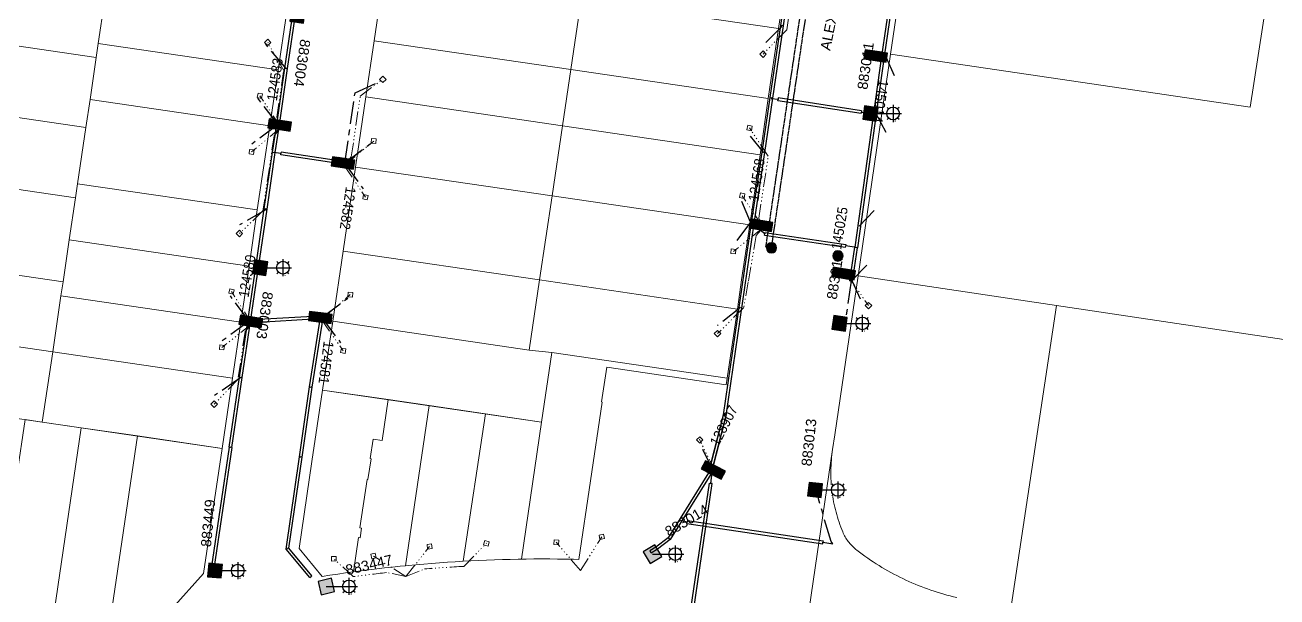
# Model space of a CAD drawing. Header units: metres. Extents: x 302924 to 306036, y 6267404 to 6269261.
# Drawn here: x 303997 to 304217.6, y 6268303.4 to 6268404.1 of the extents above; entities that cross this region are included whole.
import ezdxf
from ezdxf.enums import TextEntityAlignment as Align

# ---------------------------------------------------------------- set-up
doc = ezdxf.new("R2010")
doc.units = ezdxf.units.M
doc.set_wipeout_variables(frame=1)
for name, pattern in [('Cable Exist OH', [1, 1, 0]), ('Cable Exist UG', [7, 4, -1, 1, -1]), ('DOT', [6.35, 0, -6.35]), ('PHANTOMX2', [5.6, 2.5, -0.5, 0.15, -0.5, 0.15, -0.5, 0.15, -0.5, 0.15, -0.5])]:
    doc.linetypes.add(name, pattern=pattern)
doc.layers.get('0').update_dxf_attribs({"color": 6})
for name, color, linetype, lineweight in [('Cadastre Land Parcels_SP_EXT', 118, 'Continuous', 15), ('Cadastre Road Names_SP_HV_LV_SL_EXT', 211, 'Continuous', 15), ('Services_SP_EXT', 42, 'PHANTOMX2', 20)]:
    doc.layers.add(name, color=color, linetype=linetype, lineweight=lineweight)
for name, color, linetype in [('Duct_SP_EXT', 30, 'Continuous'), ('Equip_SP_SL_EXT', 7, 'Continuous'), ('OH_Details_SP_MISC', 7, 'Continuous'), ('SupportsOH_SP_TR_HV_LV_SL_EXT', 7, 'Continuous'), ('SupportsUG_SP_LV_EXT', 7, 'Continuous'), ('SupportsUG_SP_LV_SL_EXT', 7, 'Continuous'), ('Trench_SP_EXT', 7, 'Continuous')]:
    doc.layers.add(name, color=color, linetype=linetype)
doc.styles.add('COLUMN_LABEL', font='arial.ttf', dxfattribs={"height": 2})
doc.styles.add('POLE_LABEL', font='arial.ttf', dxfattribs={"height": 2})
doc.styles.add('SL_LABEL', font='arial.ttf', dxfattribs={"height": 2})
doc.styles.get("Standard").update_dxf_attribs({"font": 'arial.ttf'})

# ---------------------------------------------------------------- blocks, each defined once
blk = doc.blocks.new('POLE_EXT')
blk.add_hatch(color=256).paths.add_polyline_path([(-0.9, 0, 1), (0.9, 0, 1)])
blk.add_lwpolyline([(-0.9, 0, 1), (0.9, 0, 1)], format="xyb", close=True)
at = {"flags": 8}
blk.add_attdef('pNumber', text='', height=1.8, dxfattribs=at).set_placement((2.5, 2.5), align=Align.MIDDLE_CENTER)
at = {"style": 'POLE_LABEL', "flags": 9}
for tag, p in [('STRUCTURE_PLANT_NUMBER', (1.35, 0.03)), ('STREET_CODE', (1.35, -0.2))]:
    blk.add_attdef(tag, text='', height=0.2, dxfattribs=at).set_placement(p, align=Align.MIDDLE_LEFT)
at = {"flags": 9}
for tag, p in [('OWNED_BY', (1.35, -0.4)), ('SPECIAL_USE', (1.35, -0.8)), ('STATE', (1.35, -1)), ('cLV', (1.35, -1.4)), ('hDepth', (1.35, -1.6)), ('hDia', (1.35, -1.8)), ('cHV', (1.35, -2)), ('PARENT', (1.35, -0.6)), ('USAGE', (1.35, -1.2)), ('LBRACKET', (1.35, -2.2)), ('cLinedev', (1.35, -3.4)), ('pExisting', (1.35, -3.8)), ('pFooting', (1.35, -4.4)), ('LExisting', (1.35, -2.4)), ('LANTNUMBER', (1.35, -2.6)), ('LOther', (1.35, -2.8)), ('LRemove', (1.35, -3)), ('LEGEND', (1.35, -3.2)), ('LOCATION', (1.35, -3.6)), ('PFNUMBER', (1.35, -4)), ('NEWPFNUMBER', (1.35, -4.2)), ('pNew', (1.35, -4.6)), ('pRelocate', (1.35, -5)), ('pRemove', (1.35, -5.2)), ('pReplace', (1.35, -5.4)), ('pStay', (1.35, -5.6)), ('pType', (1.35, -5.8)), ('cspan', (1.35, -6)), ('STREETNAME', (1.35, -6.2)), ('SUBURB', (1.35, -6.4)), ('NOTES', (1.35, -6.6)), ('OPERATED_BY', (1.36, -7.01)), ('MAINTAINED_BY', (1.36, -6.81))]:
    blk.add_attdef(tag, text='', height=0.2, dxfattribs=at).set_placement(p, align=Align.MIDDLE_LEFT)
at = {"flags": 1}
blk.add_attdef('Z', (1.35, -7.33), '', height=0.2, dxfattribs=at)
blk = doc.blocks.new('COLUMN_EXT')
blk.add_hatch(color=256).paths.add_polyline_path([(1.2, 1.2), (-1.2, 1.2), (-1.2, -1.2), (1.2, -1.2)])
blk.add_lwpolyline([(-1.2, 1.2), (-1.2, -1.2), (1.2, -1.2), (1.2, 1.2)], close=True)
at = {"style": 'COLUMN_LABEL', "width": 0.9, "flags": 8}
blk.add_attdef('ASSET_NUM', text='', height=1.8, rotation=360, dxfattribs=at).set_placement((4, 2), align=Align.MIDDLE_LEFT)
at = {"flags": 1}
blk.add_attdef('Z', (-2.35, -1.81), '', height=0.2, rotation=270, dxfattribs=at)
at = {"flags": 9}
for tag, p in [('NOTES', (-2, -1.81)), ('SUBURB', (-1.8, -1.81)), ('STREETNAME', (-1.6, -1.81)), ('LOCATION', (-1.4, -1.81)), ('LEGEND', (-1.2, -1.81)), ('USAGE', (-1, -1.81)), ('STATE', (-0.8, -1.81)), ('OWNED_BY', (-0.6, -1.81)), ('COLUMN_TYPE', (-0.4, -1.81))]:
    blk.add_attdef(tag, text='', height=0.2, rotation=270, dxfattribs=at).set_placement(p, align=Align.MIDDLE_LEFT)
for tag, style, p in [('STREET_CODE', 'COLUMN_LABEL', (-0.2, -1.81)), ('STRUCTURE_PLANT_NUMBER', 'POLE_LABEL', (0.03, -1.81))]:
    blk.add_attdef(tag, text='', height=0.2, rotation=270, dxfattribs=dict(at, style=style)).set_placement(p, align=Align.MIDDLE_LEFT)
blk = doc.blocks.new('SL_LANTERN_EXT')
at = {"style": 'SL_LABEL', "flags": 9}
blk.add_attdef('STREET_CODE', text='', height=0.001, rotation=270, dxfattribs=at).set_placement((0, 0), align=Align.MIDDLE_LEFT)
at = {"flags": 9}
for tag in ['CONSTRUCTED_VOLTAGE', 'CONTROL_TYPE', 'LANTERN_PURPOSE', 'LANTERN_TYPE', 'NO_PHASES', 'OPERATING_VOLTAGE', 'ORIENTATION', 'OWNED_BY', 'STATE', 'USAGE', 'CEXIST', 'CNEW', 'CNUMBER', 'CREMOVE', 'CREPLACE', 'LKINGHEIGHT', 'LBRACKET', 'LBRACKETVOCAB', 'LCATEGORY', 'LCHARGE1', 'LCHARGE1PERCENT', 'LCHARGE2', 'LCHARGE2PERCENT', 'LCHARGE3', 'LCHARGE3PERCENT', 'LEXIST', 'LLAMP', 'LLAMPVOCAB', 'LMAST', 'LMASTVOCAB', 'LNEW', 'LANTNUMBER', 'LOUTREACH', 'LOUTREACHVOCAB', 'LRATECODE', 'LREMOVE', 'LREPLACE', 'LTYPE', 'LTYPEVOCAB', 'LEGEND', 'SUBURB', 'STREETNAME', 'LOCATION', 'NOTES', 'MAINTAINED_BY']:
    blk.add_attdef(tag, text='', height=0.01, rotation=270, dxfattribs=at).set_placement((-0.01, 0), align=Align.MIDDLE_LEFT)
for tag, height, flags in [('OPERATED_BY', 0.01, 9), ('Z', 0.001, 1)]:
    blk.add_attdef(tag, (-0.01, 0), '', height=height, rotation=270, dxfattribs=dict(flags=flags))
at = {"flags": 8}
blk.add_attdef('LNUMBER', text='', height=1, dxfattribs=at).set_placement((7, -1), align=Align.MIDDLE_LEFT)
at = {"linetype": 'DOT'}
blk.add_wipeout([(2.5, 0), (2.93, 1.06), (3.99, 1.5), (5.06, 1.06), (5.5, 0), (5.06, -1.06), (3.99, -1.5), (2.93, -1.06)], dxfattribs=at)
for p, q in [((-0.01, 0), (2.87, 0)), ((2.93, 1.06), (3.2, 0.8)), ((3.99, 1.5), (3.99, -1.5)), ((3.99, 1.5), (3.99, 1.12)), ((5.06, 1.06), (4.79, 0.8)), ((2.5, 0), (5.5, 0)), ((2.93, -1.06), (3.2, -0.8)), ((3.99, -1.13), (3.99, -1.5)), ((5.06, -1.06), (4.79, -0.8)), ((5.12, 0), (5.5, 0))]:
    blk.add_line(p, q)
at = {"linetype": 'DOT', "flags": 128}
blk.add_lwpolyline([(2.5, 0), (2.93, 1.06), (3.99, 1.5), (5.06, 1.06), (5.5, 0), (5.06, -1.06), (3.99, -1.5), (2.93, -1.06), (2.5, 0)], close=True, dxfattribs=at)
blk.add_circle((3.99, 0), 1.12)
blk = doc.blocks.new('CCP_EXT')
blk.add_lwpolyline([(-0.57, 0), (0, 0.57), (0.57, 0), (0, -0.57), (-0.57, 0)])
at = {"flags": 9}
for tag in ['CCP_TYPE', 'CONSTRUCTED_VOLTAGE', 'NO_PHASES', 'OPERATING_VOLTAGE', 'ORIENTATION', 'OWNED_BY', 'USAGE', 'LEGEND', 'LIFE_SUPPORT', 'STATE', 'NOTES']:
    blk.add_attdef(tag, text='', height=0.01, dxfattribs=at).set_placement((0, 0), align=Align.MIDDLE_LEFT)
at = {"flags": 1}
blk.add_attdef('Z', (0, 0), '', height=0.01, dxfattribs=at)
blk = doc.blocks.new('PILLAR_EXT')
at = {"layer": 'SupportsUG_SP_LV_EXT', "linetype": 'Continuous'}
h = blk.add_hatch(color=256, dxfattribs=at)
h.dxf.hatch_style = 1
h.paths.add_polyline_path([(-0.8, 0), (-0.8, 2), (0.8, 2), (0.8, 0)])
h = blk.add_hatch(color=256, dxfattribs=at)
h.dxf.hatch_style = 1
h.paths.add_polyline_path([(-0.8, -2), (-0.8, 0), (0.8, 0), (0.8, -2)])
blk.add_lwpolyline([(-0.8, 2), (-0.8, -1), (-0.8, 1), (-0.8, -2), (0.8, -2), (0.8, 2)], close=True)
at = {"width": 0.9}
blk.add_attdef('ASSET_NUM', text='', height=1.8, rotation=360, dxfattribs=at).set_placement((4, 2), align=Align.MIDDLE_LEFT)
for tag, flags, p in [('OWNED_BY', 9, (-0.2, 0)), ('STREETNAME', 9, (-0.18, 0)), ('SUBURB', 1, (-0.16, 0)), ('PARENT', 9, (-0.14, 0)), ('NOTES', 9, (-0.13, 0)), ('LOCATION', 9, (-0.11, 0)), ('LEGEND', 9, (-0.09, 0)), ('SUPPORT_TYPE', 9, (-0.07, 0)), ('USAGE', 9, (-0.06, 0)), ('STATE', 9, (-0.03, 0))]:
    blk.add_attdef(tag, text='', height=0.01, rotation=270, dxfattribs=dict(flags=flags)).set_placement(p, align=Align.CENTER)

msp = doc.modelspace()

# ---------------------------------------------------------------- linework, layer by layer
at = {"layer": 'Cadastre Land Parcels_SP_EXT', "linetype": 'Continuous'}
for points in [[(304131.9781, 6268418.3064), (304097.2096, 6268423.4044), (304095.0162, 6268408.5895), (304129.8012, 6268403.4889), (304131.9781, 6268418.3064)], [(304216.5756, 6268413.583), (304153.025, 6268422.7782), (304149.5342, 6268398.982), (304212.9136, 6268389.6551), (304216.5756, 6268413.583)], [(304009.9448, 6268400.8575), (304011.0464, 6268408.2665), (303979.4217, 6268412.9133), (303977.9493, 6268403.0342), (304009.5798, 6268398.3885), (304009.9448, 6268400.8575)], [(304095.0162, 6268408.5895), (304060.378, 6268413.6582), (304058.5504, 6268401.3134), (304093.1893, 6268396.2447), (304095.0162, 6268408.5895)], [(304216.5756, 6268413.583), (304212.9136, 6268389.6551), (304149.5342, 6268398.982), (304143.8078, 6268359.9415), (304178.7731, 6268354.717), (304387.3447, 6268323.547), (304468.3991, 6268311.4332), (304468.568, 6268312.9315), (304476.8432, 6268375.9206), (304216.5756, 6268413.583)], [(304043.0775, 6268406.0993), (304011.4139, 6268410.7365), (304011.0464, 6268408.2665), (304009.9448, 6268400.8575), (304041.6157, 6268396.2235), (304043.0775, 6268406.0993)], [(304129.8012, 6268403.4889), (304095.0162, 6268408.5895), (304093.1893, 6268396.2447), (304127.9869, 6268391.1404), (304129.8012, 6268403.4889)], [(304008.483, 6268390.9815), (304009.5798, 6268398.3885), (303977.9493, 6268403.0342), (303976.1077, 6268390.685), (304007.7523, 6268386.0436), (304008.483, 6268390.9815)], [(304041.6157, 6268396.2235), (304009.9448, 6268400.8575), (304009.5798, 6268398.3885), (304008.483, 6268390.9815), (304040.1532, 6268386.3466), (304041.6157, 6268396.2235)], [(304093.1893, 6268396.2447), (304058.5504, 6268401.3134), (304057.0879, 6268391.4365), (304091.7276, 6268386.3678), (304093.1893, 6268396.2447)], [(304127.9869, 6268391.1404), (304093.1893, 6268396.2447), (304091.7276, 6268386.3678), (304126.5351, 6268381.2617), (304127.9869, 6268391.1404)], [(304006.2905, 6268376.1677), (304007.7523, 6268386.0436), (303976.1077, 6268390.685), (303974.2679, 6268378.3358), (304005.9248, 6268373.6977), (304006.2905, 6268376.1677)], [(304040.1532, 6268386.3466), (304008.483, 6268390.9815), (304007.7523, 6268386.0436), (304006.2905, 6268376.1677), (304037.9606, 6268371.5317), (304040.1532, 6268386.3466)], [(304091.7276, 6268386.3678), (304057.0879, 6268391.4365), (304055.2603, 6268379.0915), (304089.9, 6268374.021), (304091.7276, 6268386.3678)], [(304126.5351, 6268381.2617), (304091.7276, 6268386.3678), (304089.9, 6268374.021), (304124.7208, 6268368.9122), (304126.5351, 6268381.2617)], [(304089.9, 6268374.021), (304055.2603, 6268379.0915), (304053.0669, 6268364.2758), (304087.7073, 6268359.2072), (304089.9, 6268374.021)], [(304004.828, 6268366.2908), (304005.9248, 6268373.6977), (303974.2679, 6268378.3358), (303972.0605, 6268363.5177), (304003.7306, 6268358.8839), (304004.828, 6268366.2908)], [(304037.9606, 6268371.5317), (304006.2905, 6268376.1677), (304005.9248, 6268373.6977), (304004.828, 6268366.2908), (304036.4989, 6268361.6557), (304037.9606, 6268371.5317)], [(304123.3004, 6268359.247), (304124.7208, 6268368.9122), (304089.9, 6268374.021), (304087.7073, 6268359.2072), (304122.5448, 6268354.0937), (304123.3004, 6268359.247)], [(304036.4989, 6268361.6557), (304004.828, 6268366.2908), (304003.7306, 6268358.8839), (304003.3656, 6268356.4138), (304035.0364, 6268351.7788), (304036.4989, 6268361.6557)], [(304003.3656, 6268356.4138), (304003.7306, 6268358.8839), (303972.0605, 6268363.5177), (303970.2322, 6268351.1718), (304001.9031, 6268346.5369), (304003.3656, 6268356.4138)], [(304087.7073, 6268359.2072), (304053.0669, 6268364.2758), (304051.2385, 6268351.9308), (304085.8789, 6268346.8613), (304087.7073, 6268359.2072)], [(304122.5448, 6268354.0937), (304087.7073, 6268359.2072), (304085.8789, 6268346.8613), (304089.8565, 6268346.4455), (304120.7588, 6268341.9078), (304122.5448, 6268354.0937)], [(304035.0364, 6268351.7788), (304003.3656, 6268356.4138), (304001.9031, 6268346.5369), (304033.5747, 6268341.902), (304035.0364, 6268351.7788)], [(304001.9031, 6268346.5369), (303970.2322, 6268351.1718), (303968.4048, 6268338.8259), (304000.0755, 6268334.1921), (304001.9031, 6268346.5369)], [(304089.8565, 6268346.4455), (304085.8789, 6268346.8613), (304051.2385, 6268351.9308), (304049.4466, 6268339.8313), (304088.0404, 6268334.1814), (304089.8565, 6268346.4455)], [(304033.5747, 6268341.902), (304001.9031, 6268346.5369), (304000.0755, 6268334.1921), (304031.7471, 6268329.5571), (304033.5747, 6268341.902)], [(304089.8565, 6268346.4455), (304088.0404, 6268334.1814), (304084.506, 6268310.0491), (304085.3012, 6268310.0614), (304086.6932, 6268310.0759), (304088.087, 6268310.0806), (304089.4818, 6268310.0784), (304090.8768, 6268310.0672), (304092.2718, 6268310.05), (304093.6655, 6268310.0249), (304094.6335, 6268310.0009), (304098.7421, 6268337.7174), (304098.6229, 6268337.7348), (304099.5298, 6268343.8589), (304120.5868, 6268340.7318), (304120.7588, 6268341.9078), (304089.8565, 6268346.4455)], [(304061.0068, 6268338.1388), (304049.4466, 6268339.8313), (304047.5825, 6268327.24), (304045.3102, 6268311.8965), (304049.3936, 6268307.0005), (304050.7649, 6268307.2135), (304052.1355, 6268307.4197), (304053.5087, 6268307.6168), (304054.8838, 6268307.8071), (304055.7979, 6268313.8658), (304056.0905, 6268313.823), (304056.3425, 6268315.5229), (304056.0498, 6268315.5655), (304057.31, 6268324.0808), (304057.4534, 6268324.0599), (304057.9983, 6268327.7329), (304057.854, 6268327.7539), (304058.3636, 6268331.1985), (304059.9461, 6268330.9633), (304061.0068, 6268338.1388)], [(304068.2341, 6268337.0814), (304061.0068, 6268338.1388), (304059.9461, 6268330.9633), (304058.3636, 6268331.1985), (304057.854, 6268327.7539), (304057.9983, 6268327.7329), (304057.4534, 6268324.0599), (304057.31, 6268324.0808), (304056.0498, 6268315.5655), (304056.3425, 6268315.5229), (304056.0905, 6268313.823), (304055.7979, 6268313.8658), (304054.8838, 6268307.8071), (304056.2591, 6268307.9905), (304057.6353, 6268308.1649), (304059.0125, 6268308.3323), (304060.3907, 6268308.4928), (304061.769, 6268308.6444), (304063.1483, 6268308.789), (304064.0608, 6268308.8793), (304068.2341, 6268337.0814)], [(304064.5295, 6268308.9258), (304065.9107, 6268309.0554), (304067.2931, 6268309.1772), (304068.6747, 6268309.2911), (304070.058, 6268309.398), (304071.4417, 6268309.497), (304072.8262, 6268309.588), (304074.211, 6268309.6711), (304078.1544, 6268335.6288), (304068.2341, 6268337.0814), (304064.0608, 6268308.8793), (304064.5295, 6268308.9258)], [(303992.282, 6268291.1338), (303994.0661, 6268291.7631), (303995.8468, 6268292.3983), (303997.6266, 6268293.0395), (303999.402, 6268293.6885), (304001.1765, 6268294.3435), (304001.2425, 6268294.3677), (304006.9295, 6268333.1888), (304000.0755, 6268334.1921), (303997.0326, 6268334.6369), (303995.5693, 6268324.761), (303994.1075, 6268314.886), (303990.4968, 6268290.5124), (303992.282, 6268291.1338)], [(304088.0404, 6268334.1814), (304078.1544, 6268335.6288), (304074.211, 6268309.6711), (304075.5959, 6268309.7462), (304076.9817, 6268309.8154), (304078.3678, 6268309.8756), (304079.754, 6268309.9278), (304081.1403, 6268309.9731), (304082.5268, 6268310.0105), (304083.9143, 6268310.0399), (304084.506, 6268310.0491), (304088.0404, 6268334.1814)], [(304002.5575, 6268294.8531), (304003.8752, 6268295.3297), (304005.1954, 6268295.8003), (304006.5184, 6268296.262), (304007.844, 6268296.7178), (304009.1722, 6268297.1647), (304010.503, 6268297.6058), (304011.8357, 6268298.0379), (304016.8272, 6268331.7407), (304006.9295, 6268333.1888), (304001.2425, 6268294.3677), (304002.5575, 6268294.8531)], [(304013.0588, 6268298.4279), (304014.2836, 6268298.812), (304015.511, 6268299.1892), (304016.7394, 6268299.5606), (304017.9704, 6268299.9249), (304019.2032, 6268300.2833), (304020.437, 6268300.6358), (304021.6734, 6268300.9814), (304022.9108, 6268301.321), (304028.4848, 6268307.5229), (304031.7471, 6268329.5571), (304016.8272, 6268331.7407), (304011.8357, 6268298.0379), (304013.0588, 6268298.4279)]]:
    msp.add_lwpolyline(points, close=True, dxfattribs=at)
for points in [[(304170.8022, 6268301.7269), (304178.7731, 6268354.717), (304178.7731, 6268354.717), (304143.8078, 6268359.9415), (304139.6972, 6268331.9555), (304139.3113, 6268329.3289), (304139.1417, 6268327.949), (304139.1004, 6268327.4896), (304139.0675, 6268327.0286), (304139.0411, 6268326.5675), (304139.0231, 6268326.1057), (304139.0144, 6268325.6431), (304139.0122, 6268325.1826), (304139.0175, 6268324.7202), (304139.0319, 6268324.259), (304139.0538, 6268323.797), (304139.0832, 6268323.3362), (304139.1209, 6268322.8754), (304139.166, 6268322.4169), (304139.2187, 6268321.9575), (304139.2795, 6268321.4993), (304139.3488, 6268321.0422), (304139.4255, 6268320.5863), (304139.5096, 6268320.1335), (304139.6011, 6268319.6809), (304139.7018, 6268319.2294), (304139.809, 6268318.7801), (304139.9238, 6268318.3329), (304140.0467, 6268317.8879), (304140.1764, 6268317.444), (304140.3151, 6268317.0032), (304140.4604, 6268316.5647), (304140.6131, 6268316.1282), (304140.7732, 6268315.6949), (304140.9408, 6268315.2647), (304141.1158, 6268314.8377), (304141.2126, 6268314.6159), (304141.316, 6268314.3982), (304141.4259, 6268314.1826), (304141.5433, 6268313.9703), (304141.6657, 6268313.7628), (304141.7953, 6268313.5586), (304141.9299, 6268313.3595), (304142.0719, 6268313.1625), (304142.2188, 6268312.9716), (304142.3714, 6268312.7838), (304142.5306, 6268312.6011), (304142.6947, 6268312.4244), (304142.8635, 6268312.2518), (304143.0382, 6268312.0853), (304143.2178, 6268311.923), (304143.4022, 6268311.7656), (304143.5923, 6268311.6164), (304144.0651, 6268311.2551), (304144.5428, 6268310.9009), (304145.0254, 6268310.5536), (304145.512, 6268310.2116), (304146.0034, 6268309.8766), (304146.499, 6268309.5475), (304146.9993, 6268309.2256), (304147.5037, 6268308.9098), (304148.012, 6268308.6019), (304148.5236, 6268308.2991), (304149.0399, 6268308.0044), (304149.5604, 6268307.7156), (304150.084, 6268307.4329), (304150.6116, 6268307.1573), (304151.1424, 6268306.8898), (304151.6773, 6268306.6282), (304152.2161, 6268306.3747), (304152.7572, 6268306.1282), (304153.3016, 6268305.8868), (304153.8492, 6268305.6543), (304154.3991, 6268305.4279), (304154.9538, 6268305.2094), (304155.51, 6268304.9991), (304156.0687, 6268304.7947), (304156.6312, 6268304.5974), (304157.1953, 6268304.409), (304157.7618, 6268304.2266), (304158.3314, 6268304.0524), (304158.9025, 6268303.8851), (304159.4752, 6268303.7257), (304160.0518, 6268303.5734), (304160.6283, 6268303.4291), (304161.2088, 6268303.2918)], [(304380.1367, 6268275.7075), (304387.3447, 6268323.547), (304387.3447, 6268323.547), (304178.7731, 6268354.717), (304170.8022, 6268301.7269)], [(304161.2088, 6268303.2918), (304160.6283, 6268303.4291), (304160.0518, 6268303.5734), (304159.4752, 6268303.7257), (304158.9025, 6268303.8851), (304158.3314, 6268304.0524), (304157.7618, 6268304.2266), (304157.1953, 6268304.409), (304156.6312, 6268304.5974), (304156.0687, 6268304.7947), (304155.51, 6268304.9991), (304154.9538, 6268305.2094), (304154.3991, 6268305.4279), (304153.8492, 6268305.6543), (304153.3016, 6268305.8868), (304152.7572, 6268306.1282), (304152.2161, 6268306.3747), (304151.6773, 6268306.6282), (304151.1424, 6268306.8898), (304150.6116, 6268307.1573), (304150.084, 6268307.4329), (304149.5604, 6268307.7156), (304149.0399, 6268308.0044), (304148.5236, 6268308.2991), (304148.012, 6268308.6019), (304147.5037, 6268308.9098), (304146.9993, 6268309.2256), (304146.499, 6268309.5475), (304146.0034, 6268309.8766), (304145.512, 6268310.2116), (304145.0254, 6268310.5536), (304144.5428, 6268310.9009), (304144.0651, 6268311.2551), (304143.5923, 6268311.6164), (304143.4022, 6268311.7656), (304143.2178, 6268311.923), (304143.0382, 6268312.0853), (304142.8635, 6268312.2518), (304142.6947, 6268312.4244), (304142.5306, 6268312.6011), (304142.3714, 6268312.7838), (304142.2188, 6268312.9716), (304142.0719, 6268313.1625), (304141.9299, 6268313.3595), (304141.7953, 6268313.5586), (304141.6657, 6268313.7628), (304141.5433, 6268313.9703), (304141.4259, 6268314.1826), (304141.316, 6268314.3982), (304141.2126, 6268314.6159), (304141.1158, 6268314.8377), (304140.9408, 6268315.2647), (304140.7732, 6268315.6949), (304140.6131, 6268316.1282), (304140.4604, 6268316.5647), (304140.3151, 6268317.0032), (304140.1764, 6268317.444), (304140.0467, 6268317.8879), (304139.9238, 6268318.3329), (304139.809, 6268318.7801), (304139.7018, 6268319.2294), (304139.6011, 6268319.6809), (304139.5096, 6268320.1335), (304139.4255, 6268320.5863), (304139.3488, 6268321.0422), (304139.2795, 6268321.4993), (304139.2187, 6268321.9575), (304139.166, 6268322.4169), (304139.1209, 6268322.8754), (304139.0832, 6268323.3362), (304139.0538, 6268323.797), (304139.0319, 6268324.259), (304139.0175, 6268324.7202), (304139.0122, 6268325.1826), (304139.0144, 6268325.6431), (304139.0231, 6268326.1057), (304139.0411, 6268326.5675), (304139.0675, 6268327.0286), (304139.1004, 6268327.4896), (304139.1417, 6268327.949), (304139.3113, 6268329.3289), (304134.5441, 6268296.8699)]]:
    msp.add_lwpolyline(points, dxfattribs=at)
at = {"layer": 'Duct_SP_EXT'}
for p, q in [((304130.1735, 6268404.0438), (304132.3615, 6268418.8999)), ((304130.6484, 6268403.9739), (304132.8364, 6268418.8299)), ((304150.5237, 6268416.2912), (304147.9215, 6268398.603)), ((304150.9986, 6268416.2214), (304148.3964, 6268398.5331)), ((304042.8256, 6268396.5067), (304044.2813, 6268406.3978)), ((304043.3005, 6268396.4368), (304044.7562, 6268406.3279)), ((304128.3031, 6268391.3223), (304130.1735, 6268404.0438)), ((304128.778, 6268391.2525), (304130.6484, 6268403.9739)), ((304130.1735, 6268404.0438), (304130.411, 6268404.0089)), ((304130.6484, 6268403.9739), (304130.411, 6268404.0089)), ((304147.9212, 6268398.6013), (304143.2222, 6268364.9645)), ((304147.9212, 6268398.6013), (304148.1589, 6268398.5681)), ((304147.9215, 6268398.603), (304148.1589, 6268398.5681)), ((304148.3964, 6268398.5331), (304148.1589, 6268398.5681)), ((304148.3966, 6268398.5349), (304148.1589, 6268398.5681)), ((304041.3767, 6268386.599), (304042.8256, 6268396.5065)), ((304041.8516, 6268386.5296), (304043.3006, 6268396.437)), ((304042.8256, 6268396.5067), (304043.0631, 6268396.4718)), ((304042.8256, 6268396.5065), (304043.0631, 6268396.4718)), ((304043.3006, 6268396.437), (304043.0631, 6268396.4718)), ((304043.3005, 6268396.4368), (304043.0631, 6268396.4718)), ((304148.3966, 6268398.5349), (304143.6976, 6268364.8981)), ((304126.8849, 6268381.7225), (304128.3031, 6268391.3225)), ((304127.3597, 6268381.6526), (304128.7779, 6268391.2524)), ((304128.3031, 6268391.3225), (304128.5405, 6268391.2874)), ((304128.3031, 6268391.3223), (304128.5405, 6268391.2874)), ((304128.7779, 6268391.2524), (304128.5405, 6268391.2874)), ((304128.778, 6268391.2525), (304128.5405, 6268391.2874)), ((304129.6811, 6268390.7789), (304129.7176, 6268391.0161)), ((304144.3584, 6268388.5248), (304129.6811, 6268390.7789)), ((304129.754, 6268391.2533), (304129.7176, 6268391.0161)), ((304144.4312, 6268388.9992), (304129.754, 6268391.2533)), ((304144.3584, 6268388.5248), (304144.3948, 6268388.762)), ((304144.4312, 6268388.9992), (304144.3948, 6268388.762)), ((304040.6552, 6268381.6981), (304041.3767, 6268386.5993)), ((304041.13, 6268381.6282), (304041.8516, 6268386.5293)), ((304041.3767, 6268386.5993), (304041.6141, 6268386.5643)), ((304041.3767, 6268386.599), (304041.6141, 6268386.5643)), ((304041.8516, 6268386.5296), (304041.6141, 6268386.5643)), ((304041.8516, 6268386.5293), (304041.6141, 6268386.5643)), ((304039.1942, 6268371.7621), (304040.6552, 6268381.6981)), ((304039.6691, 6268371.6922), (304041.13, 6268381.6283)), ((304040.6552, 6268381.6981), (304040.8926, 6268381.6632)), ((304040.6552, 6268381.6981), (304040.8926, 6268381.6632)), ((304041.13, 6268381.6283), (304040.8926, 6268381.6632)), ((304041.13, 6268381.6282), (304040.8926, 6268381.6632)), ((304042.0882, 6268381.262), (304042.1247, 6268381.4992)), ((304051.8307, 6268379.7593), (304042.0882, 6268381.262)), ((304042.1613, 6268381.7364), (304042.1247, 6268381.4992)), ((304051.9038, 6268380.2337), (304042.1613, 6268381.7364)), ((304125.0554, 6268369.2506), (304126.8849, 6268381.7225)), ((304125.5304, 6268369.181), (304127.3597, 6268381.6526)), ((304126.8849, 6268381.7225), (304127.1223, 6268381.6876)), ((304127.3597, 6268381.6526), (304127.1223, 6268381.6876)), ((304051.8307, 6268379.7593), (304051.8672, 6268379.9965)), ((304051.9038, 6268380.2337), (304051.8672, 6268379.9965)), ((304037.7382, 6268361.8704), (304039.1942, 6268371.7621)), ((304038.2131, 6268361.8005), (304039.6691, 6268371.6922)), ((304039.1942, 6268371.7621), (304039.4317, 6268371.7271)), ((304039.1942, 6268371.7621), (304039.4317, 6268371.7271)), ((304039.6691, 6268371.6922), (304039.4317, 6268371.7271)), ((304039.6691, 6268371.6922), (304039.4317, 6268371.7271)), ((304120.1252, 6268335.4581), (304125.0554, 6268369.2504)), ((304120.5964, 6268335.3624), (304125.5304, 6268369.1811)), ((304125.0554, 6268369.2506), (304125.2929, 6268369.2158)), ((304125.0554, 6268369.2504), (304125.2929, 6268369.2158)), ((304125.5304, 6268369.181), (304125.2929, 6268369.2158)), ((304125.5304, 6268369.1811), (304125.2929, 6268369.2158)), ((304127.332, 6268367.1115), (304127.3676, 6268367.3488)), ((304127.332, 6268367.1115), (304141.61, 6268364.9665)), ((304127.4033, 6268367.5862), (304127.3676, 6268367.3488)), ((304127.4033, 6268367.5862), (304141.6813, 6268365.4412)), ((304141.61, 6268364.9665), (304141.6457, 6268365.2038)), ((304141.6813, 6268365.4412), (304141.6457, 6268365.2038)), ((304142.3524, 6268359.0669), (304143.2225, 6268364.9663)), ((304142.8273, 6268358.9969), (304143.6974, 6268364.8963)), ((304143.2222, 6268364.9645), (304143.4599, 6268364.9313)), ((304143.2225, 6268364.9663), (304143.4599, 6268364.9313)), ((304143.6974, 6268364.8963), (304143.4599, 6268364.9313)), ((304143.6976, 6268364.8981), (304143.4599, 6268364.9313)), ((304036.2831, 6268351.9774), (304037.7382, 6268361.8704)), ((304036.758, 6268351.9076), (304038.2131, 6268361.8005)), ((304037.7382, 6268361.8704), (304037.9757, 6268361.8355)), ((304037.7382, 6268361.8704), (304037.9757, 6268361.8355)), ((304038.2131, 6268361.8005), (304037.9757, 6268361.8355)), ((304038.2131, 6268361.8005), (304037.9757, 6268361.8355)), ((304142.3524, 6268359.0669), (304142.5899, 6268359.0319)), ((304142.8273, 6268358.9969), (304142.5899, 6268359.0319)), ((304047.7324, 6268352.7629), (304038.2548, 6268352.2289)), ((304038.2548, 6268352.2289), (304038.2683, 6268351.9892)), ((304047.7594, 6268352.2837), (304038.2818, 6268351.7496)), ((304047.1389, 6268340.3956), (304049.0822, 6268352.6449)), ((304047.6136, 6268340.3238), (304049.5563, 6268352.5697)), ((304047.7324, 6268352.7629), (304047.7459, 6268352.5233)), ((304047.7594, 6268352.2837), (304047.7459, 6268352.5233)), ((304049.0822, 6268352.6449), (304049.3193, 6268352.6073)), ((304049.5563, 6268352.5697), (304049.3193, 6268352.6073)), ((304034.8307, 6268342.0807), (304036.2831, 6268351.9774)), ((304035.3056, 6268342.011), (304036.758, 6268351.9077)), ((304036.2831, 6268351.9774), (304036.5206, 6268351.9425)), ((304036.2831, 6268351.9774), (304036.5206, 6268351.9425)), ((304036.758, 6268351.9076), (304036.5206, 6268351.9425)), ((304036.758, 6268351.9077), (304036.5206, 6268351.9425)), ((304038.2818, 6268351.7496), (304038.2683, 6268351.9892)), ((304032.9882, 6268329.7823), (304034.8308, 6268342.0814)), ((304033.4629, 6268329.7112), (304035.3055, 6268342.0103)), ((304034.8307, 6268342.0807), (304035.0681, 6268342.0459)), ((304034.8308, 6268342.0814), (304035.0681, 6268342.0459)), ((304035.3055, 6268342.0103), (304035.0681, 6268342.0459)), ((304035.3056, 6268342.011), (304035.0681, 6268342.0459)), ((304045.3659, 6268328.0769), (304047.1389, 6268340.3956)), ((304045.841, 6268328.0086), (304047.6136, 6268340.3238)), ((304047.1389, 6268340.3956), (304047.3762, 6268340.3597)), ((304047.6136, 6268340.3238), (304047.3762, 6268340.3597)), ((304120.1048, 6268335.5545), (304117.4408, 6268325.1963)), ((304117.4411, 6268325.1972), (304120.1252, 6268335.4581)), ((304117.9054, 6268325.0758), (304120.5964, 6268335.3624)), ((304120.5696, 6268335.4349), (304117.9057, 6268325.0767)), ((304120.1048, 6268335.5545), (304120.3372, 6268335.4947)), ((304120.1252, 6268335.4581), (304120.3608, 6268335.4103)), ((304120.5696, 6268335.4349), (304120.3372, 6268335.4947)), ((304120.5964, 6268335.3624), (304120.3608, 6268335.4103)), ((304032.9881, 6268329.782), (304029.8137, 6268308.4302)), ((304033.4629, 6268329.7114), (304030.2885, 6268308.3596)), ((304032.9881, 6268329.782), (304033.2255, 6268329.7467)), ((304032.9882, 6268329.7823), (304033.2255, 6268329.7467)), ((304033.4629, 6268329.7112), (304033.2255, 6268329.7467)), ((304033.4629, 6268329.7114), (304033.2255, 6268329.7467)), ((304043.028, 6268311.8318), (304045.3659, 6268328.0769)), ((304043.5335, 6268311.9746), (304045.841, 6268328.0086)), ((304045.3659, 6268328.0769), (304045.6034, 6268328.0428)), ((304045.841, 6268328.0086), (304045.6034, 6268328.0428)), ((304117.4696, 6268325.2635), (304110.3314, 6268313.8172)), ((304117.8769, 6268325.0095), (304110.6919, 6268313.4883)), ((304117.4408, 6268325.1963), (304117.6733, 6268325.1365)), ((304117.4411, 6268325.1972), (304117.6733, 6268325.1365)), ((304117.4696, 6268325.2635), (304117.6733, 6268325.1365)), ((304117.9054, 6268325.0758), (304117.6733, 6268325.1365)), ((304117.9057, 6268325.0767), (304117.6733, 6268325.1365)), ((304117.8769, 6268325.0095), (304117.6733, 6268325.1365)), ((304113.5437, 6268295.7391), (304117.6131, 6268323.4276)), ((304114.0183, 6268295.667), (304118.088, 6268323.3578)), ((304117.6131, 6268323.4276), (304117.8505, 6268323.3927)), ((304118.088, 6268323.3578), (304117.8505, 6268323.3927)), ((304113.6678, 6268316.3522), (304113.7033, 6268316.5896)), ((304113.6678, 6268316.3522), (304137.5821, 6268312.7742)), ((304113.7388, 6268316.827), (304113.7033, 6268316.5896)), ((304113.7388, 6268316.827), (304137.6532, 6268313.2489)), ((304110.3314, 6268313.8172), (304108.182, 6268312.1861)), ((304110.6919, 6268313.4883), (304108.4511, 6268311.7877)), ((304110.3314, 6268313.8172), (304110.5116, 6268313.6528)), ((304110.6919, 6268313.4883), (304110.5116, 6268313.6528)), ((304137.5821, 6268312.7742), (304137.6176, 6268313.0116)), ((304137.6532, 6268313.2489), (304137.6176, 6268313.0116)), ((304043.028, 6268311.8318), (304043.2807, 6268311.9032)), ((304047.2176, 6268306.7907), (304043.028, 6268311.8318)), ((304043.5335, 6268311.9746), (304043.2807, 6268311.9032)), ((304047.5868, 6268307.0975), (304043.5335, 6268311.9746)), ((304108.182, 6268312.1861), (304107.1015, 6268311.5394)), ((304107.1015, 6268311.5394), (304107.2247, 6268311.3335)), ((304107.3479, 6268311.1275), (304107.2247, 6268311.3335)), ((304108.4511, 6268311.7877), (304107.3479, 6268311.1275)), ((304108.182, 6268312.1861), (304108.3166, 6268311.9869)), ((304108.4511, 6268311.7877), (304108.3166, 6268311.9869)), ((304029.8137, 6268308.4302), (304030.0511, 6268308.3949)), ((304030.2885, 6268308.3596), (304030.0511, 6268308.3949)), ((304047.2176, 6268306.7907), (304047.4022, 6268306.9441)), ((304047.5868, 6268307.0975), (304047.4022, 6268306.9441))]:
    msp.add_line(p, q, dxfattribs=at)
at = {"layer": 'Services_SP_EXT'}
for points in [[(304134.4242, 6268417.9849), (304133.1825, 6268416.4185), (304133.1825, 6268416.4185), (304131.2457, 6268403.2806), (304127.0629, 6268398.9809)], [(304042.1311, 6268386.059), (304041.3913, 6268387.8975), (304041.3913, 6268387.8975), (304042.6042, 6268396.0814), (304039.7977, 6268401.0401)], [(304053.2821, 6268379.3833), (304054.5134, 6268380.871), (304054.5134, 6268380.871), (304056.0997, 6268391.5847), (304060.0769, 6268394.5365)], [(304042.1311, 6268386.059), (304038.4027, 6268391.6512)], [(304042.1311, 6268386.059), (304040.8999, 6268384.5655), (304040.8999, 6268384.5655), (304038.9484, 6268371.3906), (304034.8071, 6268367.3855)], [(304042.1311, 6268386.059), (304036.9524, 6268381.7715)], [(304127.1176, 6268368.4204), (304126.3328, 6268370.0697), (304126.3328, 6268370.0697), (304127.9718, 6268380.9995), (304124.6824, 6268385.9897)], [(304053.2821, 6268379.3833), (304058.4695, 6268383.6704)], [(304053.2821, 6268379.3833), (304057.0083, 6268373.7928)], [(304127.1176, 6268368.4204), (304123.4097, 6268374.0495)], [(304127.1176, 6268368.4204), (304125.8777, 6268367.0379), (304125.8777, 6268367.0379), (304124.4664, 6268358.8646), (304123.6617, 6268354.3466), (304119.0538, 6268349.7659)], [(304127.1176, 6268368.4204), (304121.8327, 6268364.2357)], [(304141.8292, 6268360.2312), (304145.6517, 6268354.6962)], [(304037.0115, 6268351.4977), (304033.4189, 6268357.1749)], [(304049.2587, 6268352.2284), (304054.3438, 6268356.6386)], [(304049.2587, 6268352.2284), (304053.1017, 6268346.7416)], [(304037.0115, 6268351.4977), (304035.7981, 6268350.1138), (304035.7981, 6268350.1138), (304034.5622, 6268341.7617), (304030.3634, 6268337.3474)], [(304037.0115, 6268351.4977), (304031.7324, 6268347.3317)], [(304118.6622, 6268325.3991), (304115.8493, 6268331.1656)], [(304094.9249, 6268308.0574), (304090.6282, 6268313.011)], [(304094.9249, 6268308.0574), (304098.646, 6268313.9935)], [(304064.1468, 6268307.0003), (304058.428, 6268310.5951)], [(304064.1468, 6268307.0003), (304068.3074, 6268312.2812)]]:
    msp.add_lwpolyline(points, dxfattribs=at)
msp.add_lwpolyline([(304064.1468, 6268307.0003), (304067.4048, 6268308.3327), (304067.4048, 6268308.3327, -0.00699753), (304074.3601, 6268308.772), (304074.3601, 6268308.772), (304078.333, 6268312.8357)], format="xyb", dxfattribs=at)
at = {"layer": 'Trench_SP_EXT', "linetype": 'Cable Exist UG'}
for points in [[(304130.3796, 6268403.8505), (304126.8783, 6268400.377)], [(304043.0631, 6268396.4717), (304039.4534, 6268400.7422)], [(304148.7256, 6268398.4901), (304150.1873, 6268395.2307)], [(304053.3626, 6268379.7782), (304055.1808, 6268392.1398), (304059.4746, 6268394.1264)], [(304041.6141, 6268386.5643), (304038.0539, 6268391.2277)], [(304129.7175, 6268391.0162), (304128.518, 6268391.1347)], [(304041.6141, 6268386.5643), (304036.9809, 6268383.152)], [(304053.3072, 6268379.7655), (304057.8184, 6268383.1793)], [(304127.1223, 6268381.6876), (304124.8328, 6268384.5192)], [(304042.1248, 6268381.4992), (304040.8926, 6268381.6632)], [(304051.8672, 6268379.9965), (304053.3072, 6268379.7655)], [(304053.3072, 6268379.7655), (304056.6, 6268375.2495)], [(304124.8762, 6268369.3663), (304123.1671, 6268373.4302)], [(304039.6092, 6268371.6497), (304034.8355, 6268368.9001)], [(304143.984, 6268368.6828), (304146.6366, 6268371.4261)], [(304124.8762, 6268369.3663), (304121.8486, 6268365.3891)], [(304127.3676, 6268367.3488), (304124.7411, 6268369.417)], [(304143.4599, 6268364.9313), (304141.6456, 6268365.2039)], [(304142.9071, 6268359.3203), (304145.3376, 6268361.8408)], [(304142.7877, 6268359.0027), (304144.1894, 6268355.8781)], [(304036.5205, 6268351.9425), (304033.2275, 6268356.3976)], [(304049.3192, 6268352.6072), (304053.9176, 6268356.0246)], [(304047.7459, 6268352.5233), (304049.3192, 6268352.6072)], [(304049.3192, 6268352.6072), (304052.6445, 6268348.1304)], [(304123.1124, 6268354.3723), (304119.0384, 6268351.1927)], [(304036.5205, 6268351.9425), (304031.7659, 6268348.4662)], [(304038.2683, 6268351.9892), (304036.5205, 6268351.9425)], [(304035.0682, 6268342.0458), (304030.4447, 6268338.8396)], [(304118.2044, 6268325.7921), (304116.2057, 6268329.8583)], [(304117.8505, 6268323.3927), (304118.1851, 6268325.7799)], [(304113.7033, 6268316.5895), (304112.2805, 6268316.9129)]]:
    msp.add_lwpolyline(points, dxfattribs=at)

# ---------------------------------------------------------------- block references
at = {"layer": 'Services_SP_EXT'}
for p in [(304039.7977, 6268401.0401), (304127.0629, 6268398.9809), (304060.0769, 6268394.5365), (304034.8072, 6268367.3855), (304119.0538, 6268349.7659), (304030.3633, 6268337.3474), (304115.9142, 6268331.0327)]:
    msp.add_blockref('CCP_EXT', p, dxfattribs=at)
for p, rotation in [((304038.4027, 6268391.6513), 303.7067551445539), ((304124.6968, 6268385.9679), 302.8641980162111), ((304058.4695, 6268383.6704), 219.6416833087411), ((304036.9525, 6268381.7715), 39.70675525769528), ((304057.0083, 6268373.7928), 123.64168322168), ((304123.4097, 6268374.0495), 303.2490959392135), ((304121.8326, 6268364.2357), 39.24909572190306), ((304033.419, 6268357.1749), 302.3307204879072), ((304054.3438, 6268356.6386), 220.9358266327839), ((304031.7324, 6268347.3317), 38.3307206452652), ((304053.1018, 6268346.7416), 124.9358265747225), ((304098.6461, 6268313.9935), 237.2892499246263), ((304068.3075, 6268312.2812), 231.8038163732581), ((304078.333, 6268312.8357), 210.4876991076032), ((304090.6282, 6268313.011), 310.9860980100753), ((304051.4372, 6268310.1262), 317.1594717361203), ((304058.4279, 6268310.5951), 327.8038165904055)]:
    msp.add_blockref('CCP_EXT', p, dxfattribs=dict(at, rotation=rotation))
at = {"layer": 'SupportsOH_SP_TR_HV_LV_SL_EXT'}
for p in [(304128.5498, 6268364.8613), (304140.265, 6268363.45)]:
    msp.add_blockref('POLE_EXT', p, dxfattribs=at)
at = {"layer": 'SupportsUG_SP_LV_EXT'}
for p, rotation, values in [((304041.9107, 6268386.5215), 81.70675502081387, {'ASSET_NUM': '124583'}), ((304053.0658, 6268379.8209), 261.6416832072572, {'ASSET_NUM': '124582'}), ((304126.7177, 6268368.8541), 81.24909563896126, {'ASSET_NUM': '124568'}), ((304141.266, 6268360.329), 80.82631008167525, {'ASSET_NUM': '145025'}), ((304049.0648, 6268352.6087), 262.9358266583735, {'ASSET_NUM': '124581'}), ((304118.3022, 6268325.7542), 62.35426627370855, {'ASSET_NUM': '128907'})]:
    msp.add_blockref('PILLAR_EXT', p, dxfattribs=dict(at, rotation=rotation)).add_auto_attribs(values)
at = {"layer": 'SupportsUG_SP_LV_SL_EXT'}
ref = msp.add_blockref('COLUMN_EXT', (304045.0556, 6268405.8123), dxfattribs=dict(at, rotation=261.641806182027))
ref.add_attrib('ASSET_NUM', '883004', dxfattribs={"layer": '0', "height": 1.8, "rotation": 261.641806, "style": 'COLUMN_LABEL'}).set_placement((304046.4529, 6268401.5641), align=Align.MIDDLE_LEFT)
ref = msp.add_blockref('COLUMN_EXT', (304145.9795, 6268388.5259), dxfattribs=dict(at, rotation=82.00684073165412))
ref.add_attrib('ASSET_NUM', '883011', dxfattribs={"layer": '0', "height": 1.8, "rotation": 82.006841, "style": 'COLUMN_LABEL'}).set_placement((304144.5551, 6268392.7651), align=Align.MIDDLE_LEFT)
ref = msp.add_blockref('COLUMN_EXT', (304140.5563, 6268351.5649), dxfattribs=dict(at, rotation=81.6441673491587))
ref.add_attrib('ASSET_NUM', '883012', dxfattribs={"layer": '0', "height": 1.8, "rotation": 81.644167, "style": 'COLUMN_LABEL'}).set_placement((304139.1588, 6268355.8131), align=Align.MIDDLE_LEFT)
ref = msp.add_blockref('COLUMN_EXT', (304038.4738, 6268361.3744), dxfattribs=dict(at, rotation=261.6416129692034))
ref.add_attrib('ASSET_NUM', '883003', dxfattribs={"layer": '0', "height": 1.8, "rotation": 261.641613, "style": 'COLUMN_LABEL'}).set_placement((304039.8711, 6268357.1261), align=Align.MIDDLE_LEFT)
ref = msp.add_blockref('COLUMN_EXT', (304136.2497, 6268322.2456), dxfattribs=dict(at, rotation=83.80977131339185))
ref.add_attrib('ASSET_NUM', '883013', dxfattribs={"layer": '0', "height": 1.8, "rotation": 83.809771, "style": 'COLUMN_LABEL'}).set_placement((304134.6927, 6268326.4379), align=Align.MIDDLE_LEFT)
ref = msp.add_blockref('COLUMN_EXT', (304030.5153, 6268308.0359), dxfattribs=dict(at, rotation=84.71539188459576))
ref.add_attrib('ASSET_NUM', '883449', dxfattribs={"layer": '0', "height": 1.8, "rotation": 84.715392, "style": 'COLUMN_LABEL'}).set_placement((304028.8922, 6268312.2031), align=Align.MIDDLE_LEFT)
ref = msp.add_blockref('COLUMN_EXT', (304107.5994, 6268310.9349), dxfattribs=dict(at, rotation=30.9003886451721))
ref.add_attrib('ASSET_NUM', '883014', dxfattribs={"layer": '0', "height": 1.8, "rotation": 30.900389, "style": 'COLUMN_LABEL'}).set_placement((304110.0046, 6268314.7052), align=Align.MIDDLE_LEFT)
ref = msp.add_blockref('COLUMN_EXT', (304050.1183, 6268305.2366), dxfattribs=dict(at, rotation=13.14598844777057))
ref.add_attrib('ASSET_NUM', '883447', dxfattribs={"layer": '0', "height": 1.8, "rotation": 13.145988, "style": 'COLUMN_LABEL'}).set_placement((304053.5586, 6268308.094), align=Align.MIDDLE_LEFT)

# ---------------------------------------------------------------- texts
at = {"layer": 'Cadastre Road Names_SP_HV_LV_SL_EXT'}
msp.add_text('ALEX AVE', height=1.8, rotation=78.690068, dxfattribs=at).set_placement((304138.8931, 6268399.5031))

# ---------------------------------------------------------------- next in the draw order: block references
at = {"layer": 'Equip_SP_SL_EXT'}
for p in [(304145.9794, 6268388.5258), (304038.4738, 6268361.3744), (304140.5562, 6268351.565), (304136.2497, 6268322.2456), (304107.5994, 6268310.9349), (304030.5153, 6268308.0359), (304050.1184, 6268305.2366)]:
    msp.add_blockref('SL_LANTERN_EXT', p, dxfattribs=at)

# ---------------------------------------------------------------- next in the draw order: linework, layer by layer
at = {"layer": 'OH_Details_SP_MISC', "color": 7, "linetype": 'Cable Exist OH', "lineweight": 30, "flags": 128}
for points in [[(304128.5498, 6268364.8613), (304137.0308, 6268421.9189), (304151.3281, 6268518.8324), (304163.3357, 6268603.9598), (304175.0607, 6268683.8992), (304082.251, 6268697.512), (303965.112, 6268714.683), (303858.683, 6268730.285), (303747.5441, 6268737.607), (303622.527, 6268742.478), (303502.824, 6268747.306)], [(304127.5607, 6268365.0083), (304136.0416, 6268422.0653), (304150.3383, 6268518.9752)]]:
    msp.add_lwpolyline(points, dxfattribs=at)
at = {"layer": 'Services_SP_EXT'}
msp.add_lwpolyline([(304064.1468, 6268307.0003), (304060.7322, 6268307.6874), (304060.7322, 6268307.6874, 0.00595788), (304054.8421, 6268306.9671), (304054.8421, 6268306.9671), (304051.4373, 6268310.1262)], format="xyb", dxfattribs=at)
at = {"layer": 'Trench_SP_EXT', "linetype": 'Cable Exist UG'}
for points in [[(304144.3947, 6268388.762), (304145.755, 6268388.5971)], [(304146.9438, 6268388.5311), (304148.7106, 6268385.2278)], [(304142.5899, 6268359.0319), (304141.4703, 6268351.406)], [(304137.6176, 6268313.0116), (304139.3802, 6268312.7554), (304139.3802, 6268312.7554), (304139.0466, 6268313.1558), (304136.8355, 6268320.6936), (304136.8121, 6268322.2424), (304136.2497, 6268322.2456)]]:
    msp.add_lwpolyline(points, dxfattribs=at)

# ---------------------------------------------------------------- next in the draw order: block references
at = {"layer": 'Services_SP_EXT'}
msp.add_blockref('CCP_EXT', (304145.6518, 6268354.6961), dxfattribs=at)
at = {"layer": 'SupportsUG_SP_LV_EXT'}
for p, rotation, values in [((304146.9107, 6268398.6525), 261.6362680069704, {'ASSET_NUM': '145014'}), ((304036.8176, 6268351.8992), 80.33072059188608, {'ASSET_NUM': '124580'})]:
    msp.add_blockref('PILLAR_EXT', p, dxfattribs=dict(at, rotation=rotation)).add_auto_attribs(values)

doc.saveas('drawing.dxf')
